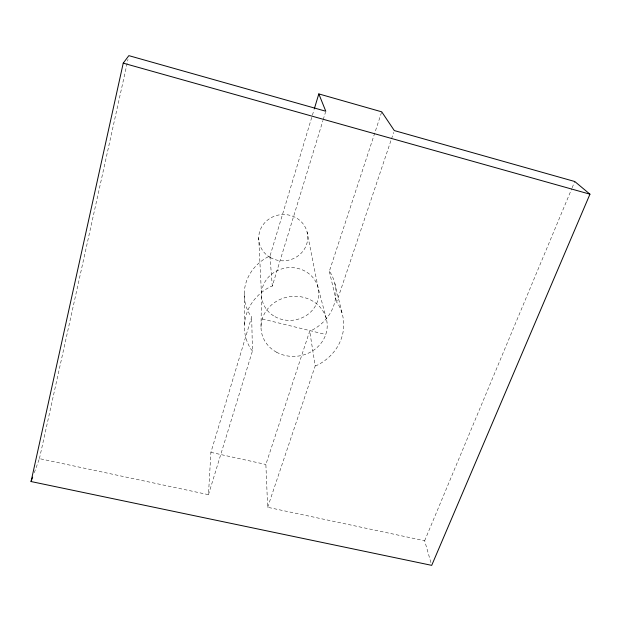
<?xml version="1.0" encoding="UTF-8"?>
<svg xmlns="http://www.w3.org/2000/svg" width="621" height="621" viewBox="0 0 621 621"><rect width="100%" height="100%" fill="white"/><g stroke="black" fill="none" stroke-linecap="round" stroke-linejoin="round"><path stroke-width="0.47" stroke-dasharray="3.1 2.33" d="M261.014 326.778L261.488 294.269L258.709 237.796M34.271 472.728L39.426 458.632L208.47 494.665L210.892 452.36L251.676 316.896L250.271 315.22A45.907 42.197 -7 0 1 267.736 257.032L269.949 256.186L314.063 109.676M39.426 458.632L128.004 59.422M208.47 494.665L252.452 350.927L251.676 316.896M252.452 350.927L250.931 349.142A49.727 45.03 -7 0 1 269.902 286.964L272.301 286.056L322.967 120.482M323.246 119.558L325.513 112.16M430.92 562.626L424.655 540.759L267.674 507.295L265.873 464.469L309.693 331.078L311.843 330.279A45.907 42.197 -7 0 0 330.675 273.093L329.316 271.346L381.729 111.834M267.674 507.295L315.196 365.909L309.693 331.078M315.196 365.909L317.517 365.063A49.727 45.03 -7 0 0 338.088 304.026L336.621 302.171L391.214 139.748M391.525 138.832L393.683 132.405M424.655 540.759L571.77 188.66M572.143 187.767L574.759 181.511M210.892 452.36L265.873 464.469M262.233 318.953L325.761 334.486M326.39 318.961L318.061 287.507L307.092 232.021M334.828 283.409L342.544 315.049M329.316 271.346L336.621 302.171M269.949 256.186L272.301 286.056M244.224 294.238L244.387 326.786M276.5 352.185A33.146 30.01 -7 0 0 327.197 326.747A33.146 30.01 -7 0 0 278.65 300.122A33.146 30.01 -7 0 0 276.5 352.185M270.352 257.552A24.545 23.14 -7 0 0 307.744 238.022A24.545 23.14 -7 0 0 271.594 217.451A24.545 23.14 -7 0 0 270.352 257.552M274.979 316.679A28.69 26.369 -7 0 0 318.783 294.346A28.69 26.369 -7 0 0 276.663 270.95A28.69 26.369 -7 0 0 274.979 316.679"/><path stroke-width="0.93" d="M31.05 481.539L123.237 63.14L128.842 55.642L325.792 111.237L318.814 93.911L381.729 111.834L394.304 130.573L574.759 181.511L589.95 194.187L431.704 565.358L31.05 481.539L32.665 477.13M314.342 108.745L318.814 93.911M123.237 63.14L589.95 194.187"/></g></svg>
